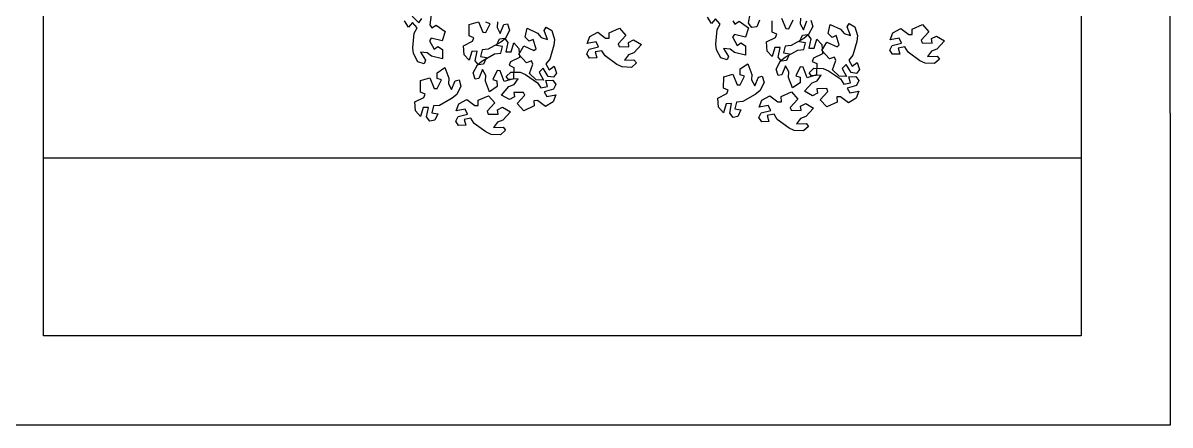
# Model space of a CAD drawing. Header units: millimetres. Extents: x 2004 to 9033, y -135 to 5682.
# Drawn here: x 6101.5 to 6488.4, y 4477.3 to 4612.7 of the extents above; entities that cross this region are included whole.
import ezdxf

# ---------------------------------------------------------------- set-up
doc = ezdxf.new("R2010")
doc.units = ezdxf.units.MM
doc.layers.add('alberi', color=74, linetype='Continuous')

msp = doc.modelspace()

# ---------------------------------------------------------------- linework, layer by layer
for p, q in [((6458.4, 4882.31), (6458.4, 4582.31)), ((6488.4, 4582.31), (6488.4, 4882.31)), ((6108.4, 4567.31), (6458.4, 4567.31))]:
    msp.add_line(p, q)
for points in [[(6458.4, 4582.31), (6458.4, 4507.31), (6108.4, 4507.31), (6108.4, 4882.31)], [(6488.4, 4582.31), (6488.4, 4477.31), (6078.4, 4477.31), (6078.4, 4567.31)]]:
    msp.add_lwpolyline(points)
at = {"layer": 'alberi'}
for points in [[(6239.15, 4615.48), (6238.71, 4612.16), (6239.35, 4611.13), (6240.82, 4612.06), (6240.82, 4612.06), (6243.94, 4609.84), (6242.93, 4606.73), (6239.22, 4607.58), (6238.58, 4606.78), (6240.22, 4603.92), (6241.41, 4604.8), (6243.03, 4603.77), (6243, 4600.66), (6239.29, 4601.52), (6237.79, 4602.7), (6235.53, 4602.93), (6237.29, 4600.23), (6236.82, 4599.03), (6234.67, 4599.69), (6233.19, 4602.43), (6233.03, 4604.39), (6233.46, 4609.26), (6234.45, 4611.1), (6232.91, 4612.85), (6231.49, 4611.36), (6230.2, 4613.43)], [(6232.73, 4615.08), (6235.02, 4612.74), (6236.02, 4614.3)], [(6261.53, 4613.1), (6261.4, 4611.19), (6262.49, 4609.2), (6263.72, 4612.18), (6264.98, 4612.47), (6265.65, 4610.32), (6264.23, 4607.55), (6262.7, 4606.31), (6258.44, 4603.92), (6256.36, 4603.69), (6255.79, 4601.43), (6257.82, 4601.1), (6256.85, 4598.87), (6255.18, 4598.6), (6254.05, 4600.02), (6254.05, 4600.02), (6254.69, 4603.23), (6252.84, 4603.17), (6252.01, 4600.17), (6250.29, 4602.01), (6250.1, 4605.09), (6253.08, 4606.6), (6253.56, 4607.71), (6251.97, 4608.4), (6251.97, 4608.4), (6252.03, 4612.23), (6255.17, 4613.16), (6256.57, 4609.61), (6257.59, 4609.54), (6259.03, 4612.51), (6257.63, 4612.99)], [(6343.04, 4613.32), (6346.16, 4611.1), (6345.15, 4607.99), (6341.44, 4608.84), (6340.8, 4608.04), (6342.43, 4605.18), (6343.62, 4606.06), (6345.25, 4605.03), (6345.21, 4601.92), (6341.5, 4602.78), (6340, 4603.97), (6337.75, 4604.19), (6339.51, 4601.49), (6339.04, 4600.29), (6336.89, 4600.95), (6335.4, 4603.7), (6335.24, 4605.65), (6335.68, 4610.52), (6336.67, 4612.36), (6335.13, 4614.11), (6333.71, 4612.62), (6332.42, 4614.69)], [(6340.93, 4613.42), (6341.57, 4612.39), (6343.04, 4613.32)], [(6349.94, 4613.71), (6348.97, 4611.48), (6347.3, 4611.21), (6346.17, 4612.63), (6346.17, 4612.63), (6346.81, 4615.84)], [(6367.19, 4613.73), (6367.86, 4611.58), (6366.44, 4608.81), (6364.92, 4607.57), (6360.66, 4605.18), (6358.58, 4604.95), (6358.01, 4602.69), (6360.04, 4602.36), (6359.06, 4600.13), (6357.4, 4599.86), (6356.27, 4601.28), (6356.27, 4601.28), (6356.9, 4604.49), (6355.05, 4604.43), (6354.23, 4601.43), (6352.51, 4603.27), (6352.31, 4606.35), (6355.29, 4607.86), (6355.78, 4608.98), (6354.18, 4609.66), (6354.18, 4609.66), (6354.25, 4613.49)], [(6357.39, 4614.42), (6358.79, 4610.88), (6359.81, 4610.8), (6361.24, 4613.77)], [(6363.75, 4614.36), (6363.62, 4612.45), (6364.71, 4610.46), (6365.94, 4613.44)]]:
    msp.add_lwpolyline(points, dxfattribs=at)
for points in [[(6382.13, 4611.47), (6383.02, 4608.48), (6382.78, 4606.54), (6381.36, 4601.86), (6380.02, 4600.26), (6381.17, 4598.23), (6382.86, 4599.4), (6383.7, 4597.11), (6382.69, 4595.77), (6380.89, 4596.01), (6380.89, 4596.01), (6379.13, 4598.77), (6377.83, 4597.44), (6379.32, 4594.7), (6376.8, 4594.84), (6374.53, 4596.93), (6375.63, 4600.08), (6375.21, 4601.23), (6373.58, 4600.62), (6373.58, 4600.62), (6370.98, 4603.42), (6372.61, 4606.27), (6376.07, 4604.68), (6376.85, 4605.33), (6375.84, 4608.47), (6374.49, 4607.84), (6373.11, 4609.18), (6373.78, 4612.22), (6377.24, 4610.63), (6378.46, 4609.16), (6380.63, 4608.48), (6379.45, 4611.48), (6380.16, 4612.56)], [(6408.93, 4599.06), (6405.82, 4599.18), (6404.06, 4600.03), (6400.08, 4602.88), (6399, 4604.67), (6396.71, 4604.23), (6397.27, 4602.25), (6394.83, 4602.19), (6393.89, 4603.58), (6394.7, 4605.21), (6394.7, 4605.21), (6397.87, 4605.99), (6397.04, 4607.64), (6393.96, 4607.12), (6394.9, 4609.46), (6397.61, 4610.93), (6400.24, 4608.88), (6401.46, 4608.91), (6401.41, 4610.64), (6401.41, 4610.64), (6404.9, 4612.2), (6407.07, 4609.75), (6404.45, 4606.99), (6404.82, 4606.03), (6408.11, 4605.98), (6407.96, 4607.46), (6409.67, 4608.33), (6412.33, 4606.73), (6409.71, 4603.96), (6407.92, 4603.28), (6406.59, 4601.44), (6409.8, 4601.59), (6410.6, 4600.58)], [(6279.91, 4610.21), (6280.81, 4607.22), (6280.56, 4605.28), (6279.15, 4600.6), (6277.8, 4599), (6278.95, 4596.97), (6280.65, 4598.14), (6281.49, 4595.85), (6280.47, 4594.51), (6278.67, 4594.75), (6278.67, 4594.75), (6276.91, 4597.51), (6275.62, 4596.18), (6277.1, 4593.44), (6274.59, 4593.58), (6272.31, 4595.67), (6273.42, 4598.82), (6273, 4599.96), (6271.37, 4599.36), (6271.37, 4599.36), (6268.77, 4602.16), (6270.39, 4605.01), (6273.85, 4603.42), (6274.64, 4604.07), (6273.62, 4607.21), (6272.28, 4606.58), (6270.9, 4607.92), (6271.56, 4610.96), (6275.02, 4609.36), (6276.25, 4607.9), (6278.41, 4607.22), (6277.24, 4610.22), (6277.94, 4611.3)], [(6306.72, 4597.8), (6303.6, 4597.92), (6301.84, 4598.77), (6297.87, 4601.62), (6296.78, 4603.41), (6294.49, 4602.97), (6295.05, 4600.99), (6292.62, 4600.93), (6291.67, 4602.32), (6292.48, 4603.95), (6292.48, 4603.95), (6295.66, 4604.73), (6294.82, 4606.38), (6291.75, 4605.86), (6292.69, 4608.19), (6295.4, 4609.67), (6298.03, 4607.62), (6299.24, 4607.65), (6299.19, 4609.38), (6299.19, 4609.38), (6302.69, 4610.94), (6304.86, 4608.49), (6302.24, 4605.73), (6302.6, 4604.77), (6305.9, 4604.72), (6305.74, 4606.2), (6307.45, 4607.07), (6310.11, 4605.46), (6307.49, 4602.7), (6305.71, 4602.02), (6304.37, 4600.18), (6307.59, 4600.33), (6308.39, 4599.32)], [(6355.58, 4597.19), (6357.01, 4599.96), (6358.54, 4601.19), (6362.81, 4603.57), (6364.89, 4603.79), (6365.47, 4606.04), (6363.44, 4606.38), (6364.42, 4608.61), (6366.08, 4608.87), (6367.21, 4607.45), (6367.21, 4607.45), (6366.56, 4604.24), (6368.41, 4604.29), (6369.25, 4607.3), (6370.96, 4605.45), (6371.15, 4602.37), (6368.16, 4600.87), (6367.67, 4599.75), (6369.26, 4599.06), (6369.26, 4599.06), (6369.19, 4595.23), (6366.04, 4594.32), (6364.66, 4597.86), (6363.64, 4597.94), (6362.19, 4594.98), (6363.59, 4594.49), (6363.65, 4592.57), (6361.06, 4590.85), (6359.68, 4594.4), (6359.82, 4596.31), (6358.74, 4598.3), (6357.5, 4595.32), (6356.24, 4595.03)], [(6253.36, 4595.93), (6254.8, 4598.7), (6256.32, 4599.93), (6260.59, 4602.31), (6262.67, 4602.53), (6263.25, 4604.78), (6261.22, 4605.12), (6262.2, 4607.35), (6263.87, 4607.61), (6264.99, 4606.19), (6264.99, 4606.19), (6264.35, 4602.98), (6266.2, 4603.03), (6267.04, 4606.04), (6268.75, 4604.19), (6268.93, 4601.11), (6265.95, 4599.6), (6265.46, 4598.49), (6267.05, 4597.8), (6267.05, 4597.8), (6266.97, 4593.97), (6263.83, 4593.05), (6262.44, 4596.6), (6261.42, 4596.68), (6259.98, 4593.72), (6261.38, 4593.23), (6261.44, 4591.31), (6258.85, 4589.59), (6257.47, 4593.14), (6257.61, 4595.04), (6256.52, 4597.04), (6255.28, 4594.06), (6254.02, 4593.77)], [(6249.24, 4591.41), (6247.82, 4588.63), (6246.3, 4587.4), (6242.04, 4585), (6239.96, 4584.78), (6239.39, 4582.52), (6241.42, 4582.19), (6240.44, 4579.96), (6238.78, 4579.69), (6237.65, 4581.11), (6237.65, 4581.11), (6238.28, 4584.32), (6236.43, 4584.26), (6235.61, 4581.25), (6233.89, 4583.1), (6233.69, 4586.17), (6236.67, 4587.69), (6237.16, 4588.8), (6235.56, 4589.49), (6235.56, 4589.49), (6235.63, 4593.32), (6238.77, 4594.25), (6240.17, 4590.7), (6241.19, 4590.63), (6242.62, 4593.59), (6241.22, 4594.07), (6241.15, 4596), (6243.74, 4597.73), (6245.13, 4594.18), (6244.99, 4592.28), (6246.09, 4590.29), (6247.32, 4593.27), (6248.57, 4593.56)], [(6351.46, 4592.67), (6350.04, 4589.89), (6348.51, 4588.66), (6344.25, 4586.26), (6342.17, 4586.04), (6341.6, 4583.78), (6343.63, 4583.45), (6342.66, 4581.22), (6341, 4580.95), (6339.87, 4582.37), (6339.87, 4582.37), (6340.5, 4585.58), (6338.65, 4585.52), (6337.82, 4582.51), (6336.1, 4584.36), (6335.91, 4587.43), (6338.89, 4588.95), (6339.38, 4590.06), (6337.78, 4590.75), (6337.78, 4590.75), (6337.84, 4594.58), (6340.98, 4595.51), (6342.38, 4591.96), (6343.4, 4591.89), (6344.84, 4594.85), (6343.44, 4595.33), (6343.37, 4597.26), (6345.95, 4598.99), (6347.34, 4595.44), (6347.21, 4593.54), (6348.31, 4591.55), (6349.54, 4594.53), (6350.79, 4594.82)], [(6368.29, 4597.48), (6371.41, 4597.44), (6373.2, 4596.63), (6377.24, 4593.88), (6378.37, 4592.12), (6380.64, 4592.62), (6380.04, 4594.58), (6382.47, 4594.7), (6383.45, 4593.33), (6382.68, 4591.69), (6382.68, 4591.69), (6379.52, 4590.83), (6380.4, 4589.2), (6383.46, 4589.8), (6382.58, 4587.44), (6379.91, 4585.89), (6377.23, 4587.88), (6376.01, 4587.82), (6376.11, 4586.09), (6376.11, 4586.09), (6372.65, 4584.44), (6370.42, 4586.84), (6372.97, 4589.67), (6372.58, 4590.62), (6369.29, 4590.58), (6369.48, 4589.11), (6367.79, 4588.19), (6365.09, 4589.74), (6367.64, 4592.56), (6369.41, 4593.29), (6370.7, 4595.16), (6367.49, 4594.93), (6366.67, 4595.92)], [(6266.08, 4596.22), (6269.2, 4596.18), (6270.98, 4595.37), (6275.02, 4592.62), (6276.15, 4590.86), (6278.43, 4591.36), (6277.82, 4593.32), (6280.25, 4593.44), (6281.23, 4592.07), (6280.46, 4590.43), (6280.46, 4590.43), (6277.31, 4589.57), (6278.19, 4587.94), (6281.25, 4588.54), (6280.36, 4586.18), (6277.69, 4584.63), (6275.01, 4586.62), (6273.8, 4586.56), (6273.89, 4584.83), (6273.89, 4584.83), (6270.44, 4583.18), (6268.21, 4585.58), (6270.76, 4588.41), (6270.36, 4589.36), (6267.07, 4589.32), (6267.27, 4587.85), (6265.58, 4586.93), (6262.87, 4588.48), (6265.43, 4591.3), (6267.19, 4592.03), (6268.49, 4593.9), (6265.27, 4593.67), (6264.45, 4594.66)], [(6364.77, 4576.37), (6361.65, 4576.48), (6359.89, 4577.34), (6355.91, 4580.18), (6354.83, 4581.97), (6352.54, 4581.53), (6353.1, 4579.55), (6350.67, 4579.49), (6349.72, 4580.89), (6350.53, 4582.51), (6350.53, 4582.51), (6353.71, 4583.3), (6352.87, 4584.95), (6349.79, 4584.42), (6350.74, 4586.76), (6353.44, 4588.24), (6356.08, 4586.18), (6357.29, 4586.21), (6357.24, 4587.95), (6357.24, 4587.95), (6360.74, 4589.51), (6362.91, 4587.06), (6360.29, 4584.29), (6360.65, 4583.34), (6363.95, 4583.29), (6363.79, 4584.76), (6365.5, 4585.64), (6368.16, 4584.03), (6365.54, 4581.27), (6363.76, 4580.58), (6362.42, 4578.75), (6365.64, 4578.89), (6366.43, 4577.88)], [(6262.55, 4575.1), (6259.44, 4575.22), (6257.67, 4576.08), (6253.7, 4578.92), (6252.61, 4580.71), (6250.33, 4580.27), (6250.89, 4578.29), (6248.45, 4578.23), (6247.51, 4579.63), (6248.31, 4581.25), (6248.31, 4581.25), (6251.49, 4582.03), (6250.65, 4583.69), (6247.58, 4583.16), (6248.52, 4585.5), (6251.23, 4586.98), (6253.86, 4584.92), (6255.08, 4584.95), (6255.02, 4586.69), (6255.02, 4586.69), (6258.52, 4588.25), (6260.69, 4585.8), (6258.07, 4583.03), (6258.44, 4582.07), (6261.73, 4582.03), (6261.57, 4583.5), (6263.28, 4584.38), (6265.95, 4582.77), (6263.33, 4580.01), (6261.54, 4579.32), (6260.2, 4577.49), (6263.42, 4577.63), (6264.22, 4576.62)]]:
    msp.add_lwpolyline(points, close=True, dxfattribs=at)

doc.saveas('drawing.dxf')
